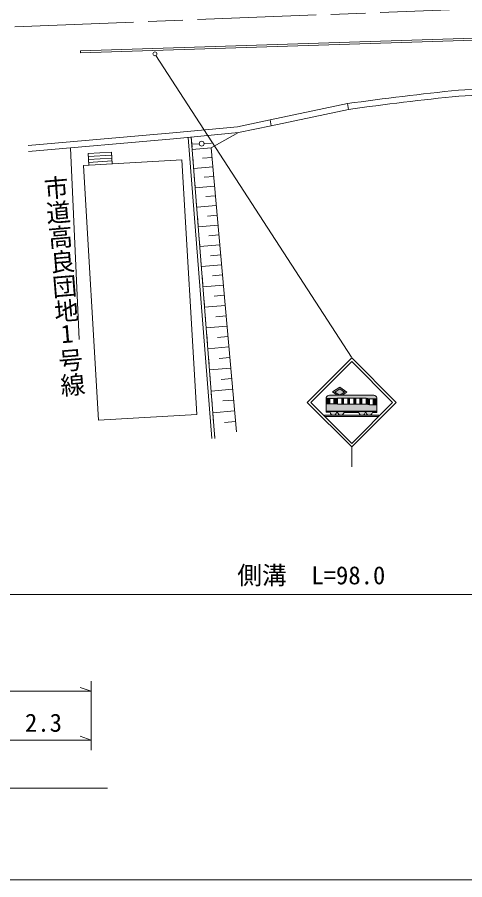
# Model space of a CAD drawing. Units: millimetres, scale not verified. Extents: x 40000 to 680000, y 20000 to 380000.
# Drawn here: x 388754 to 434039, y 205000 to 292232 of the extents above; entities that cross this region are included whole.
import ezdxf
from ezdxf.enums import TextEntityAlignment as Align

# ---------------------------------------------------------------- set-up
doc = ezdxf.new("R2010")
doc.units = ezdxf.units.MM
doc.header["$LTSCALE"] = 1000
doc.linetypes.add('CHAIN', pattern=[18.5, 12, -1.5, 3.5, -1.5])
for name, color, linetype, lineweight in [('M-BGD', 7, 'Continuous', 13), ('M-BMK', 2, 'CHAIN', 13), ('M-STR-HTXT', 7, 'Continuous', 13), ('M-STR-STRC', 7, 'Continuous', 13), ('M-TTL-BAND', 7, 'Continuous', 13)]:
    doc.layers.add(name, color=color, linetype=linetype, lineweight=lineweight)
doc.layers.add('M-BMK-HTXT', color=7, linetype='Continuous')
doc.styles.add('@ＭＳ ゴシック', font='')
doc.styles.add('ＭＳ ゴシック', font='')
doc.styles.get('@ＭＳ ゴシック').set_extended_font_data('@MS Gothic')
doc.styles.get('ＭＳ ゴシック').set_extended_font_data('MS Gothic')

msp = doc.modelspace()

# ---------------------------------------------------------------- hatches: boundary and pattern name
at = {"layer": 'M-STR-STRC'}
for points in [[(421636, 254010), (422108, 254303), (421393, 254804), (420651, 254344), (421138, 254003)], [(422814, 253716), (423002, 253716), (423436, 253716), (423615, 253716), (424049, 253716), (424400, 253641), (424757, 253641), (425157, 253641), (425157, 253758), (425153, 253766), (425148, 253773), (425144, 253781), (425139, 253789), (425135, 253796), (425130, 253803), (425125, 253811), (425120, 253818), (425115, 253825), (425109, 253832), (425104, 253839), (425098, 253846), (425092, 253853), (425087, 253860), (425081, 253866), (425075, 253873), (425068, 253879), (425062, 253885), (425056, 253891), (425049, 253897), (425043, 253903), (425036, 253909), (425029, 253915), (425022, 253920), (425015, 253926), (425008, 253931), (425001, 253936), (424994, 253941), (424986, 253946), (424979, 253951), (424971, 253956), (424964, 253960), (424956, 253965), (424948, 253969), (424941, 253973), (424933, 253977), (424925, 253981), (424917, 253985), (424909, 253988), (424900, 253992), (424892, 253995), (424884, 253998), (424876, 254001), (424867, 254004), (424859, 254007), (424850, 254009), (424847, 254010), (421636, 254010), (421138, 254003), (420338, 254003), (420332, 254003), (420327, 254003), (420321, 254003), (420316, 254003), (420310, 254003), (420305, 254003), (420299, 254002), (420294, 254002), (420288, 254001), (420283, 254000), (420277, 254000), (420272, 253999), (420266, 253998), (420261, 253997), (420255, 253996), (420250, 253994), (420245, 253993), (420239, 253992), (420234, 253990), (420229, 253988), (420224, 253987), (420218, 253985), (420213, 253983), (420208, 253981), (420203, 253979), (420198, 253977), (420193, 253974), (420188, 253972), (420183, 253970), (420178, 253967), (420173, 253965), (420168, 253962), (420164, 253959), (420159, 253956), (420154, 253953), (420150, 253950), (420145, 253947), (420140, 253944), (420136, 253941), (420132, 253937), (420127, 253934), (420123, 253931), (420119, 253927), (420115, 253923), (420111, 253920), (420106, 253916), (420103, 253912), (420099, 253908), (420095, 253904), (420091, 253900), (420087, 253896), (420084, 253892), (420080, 253888), (420077, 253883), (420073, 253879), (420070, 253874), (420067, 253870), (420064, 253865), (420061, 253861), (420058, 253856), (420055, 253852), (420052, 253847), (420049, 253842), (420046, 253837), (420044, 253832), (420041, 253827), (420039, 253822), (420037, 253817), (420034, 253812), (420032, 253807), (420030, 253802), (420028, 253797), (420026, 253792), (420025, 253787), (420023, 253781), (420021, 253776), (420020, 253772), (420020, 253677), (420399, 253677), (420788, 253677), (421162, 253716), (421596, 253716), (421766, 253716), (422200, 253716), (422380, 253716)], [(420399, 253136), (420399, 253677), (420020, 253677), (420020, 253136)], [(425157, 252394), (425157, 253044), (424757, 253044), (424400, 253044), (424049, 253084), (423615, 253084), (423436, 253084), (423002, 253084), (422814, 253084), (422380, 253084), (422200, 253084), (421766, 253084), (421596, 253084), (421162, 253084), (420788, 253136), (420399, 253136), (420020, 253136), (420020, 252394)], [(421162, 253084), (421162, 253716), (420788, 253677), (420788, 253136)], [(421766, 253084), (421766, 253716), (421596, 253716), (421596, 253084)], [(422380, 253084), (422380, 253716), (422200, 253716), (422200, 253084)], [(423002, 253084), (423002, 253716), (422814, 253716), (422814, 253084)], [(423615, 253084), (423615, 253716), (423436, 253716), (423436, 253084)], [(424400, 253044), (424400, 253641), (424049, 253716), (424049, 253084)], [(425157, 253044), (425157, 253641), (424757, 253641), (424757, 253044)], [(420733, 251982), (420752, 251982), (420757, 251982), (420763, 251982), (420768, 251983), (420774, 251983), (420779, 251984), (420785, 251985), (420790, 251985), (420796, 251986), (420801, 251987), (420807, 251988), (420812, 251989), (420818, 251991), (420823, 251992), (420828, 251994), (420834, 251995), (420839, 251997), (420844, 251998), (420850, 252000), (420855, 252002), (420860, 252004), (420865, 252006), (420870, 252008), (420875, 252011), (420880, 252013), (420885, 252016), (420890, 252018), (420895, 252021), (420900, 252023), (420905, 252026), (420910, 252029), (420914, 252032), (420919, 252035), (420924, 252038), (420928, 252041), (420933, 252045), (420937, 252048), (420941, 252052), (420946, 252055), (420950, 252059), (420954, 252062), (420958, 252066), (420962, 252070), (420966, 252074), (420970, 252078), (420974, 252082), (420978, 252086), (420982, 252090), (420985, 252094), (420989, 252098), (420992, 252103), (420996, 252107), (420999, 252112), (421002, 252116), (421006, 252121), (421009, 252125), (421012, 252130), (421015, 252135), (421017, 252139), (421020, 252144), (421023, 252149), (421026, 252154), (421028, 252159), (421030, 252164), (421033, 252169), (421035, 252174), (421037, 252179), (421039, 252184), (421041, 252190), (421043, 252195), (421045, 252200), (421047, 252205), (421048, 252211), (421050, 252216), (421051, 252221), (421053, 252227), (421054, 252232), (421055, 252238), (421056, 252243), (421057, 252249), (421058, 252254), (421059, 252260), (421059, 252264), (421175, 252264), (421175, 252259), (421176, 252253), (421177, 252247), (421178, 252242), (421180, 252236), (421181, 252231), (421182, 252225), (421184, 252220), (421186, 252214), (421187, 252209), (421189, 252203), (421191, 252198), (421193, 252192), (421195, 252187), (421197, 252182), (421200, 252176), (421202, 252171), (421204, 252166), (421207, 252161), (421209, 252156), (421212, 252151), (421215, 252146), (421218, 252141), (421221, 252136), (421224, 252131), (421227, 252126), (421230, 252122), (421234, 252117), (421237, 252112), (421241, 252108), (421244, 252103), (421248, 252099), (421251, 252094), (421255, 252090), (421259, 252086), (421263, 252082), (421267, 252078), (421271, 252074), (421275, 252070), (421279, 252066), (421284, 252062), (421288, 252058), (421292, 252055), (421297, 252051), (421301, 252048), (421306, 252044), (421311, 252041), (421315, 252038), (421320, 252034), (421325, 252031), (421330, 252028), (421335, 252025), (421340, 252022), (421345, 252020), (421350, 252017), (421355, 252015), (421360, 252012), (421365, 252010), (421371, 252007), (421376, 252005), (421381, 252003), (421387, 252001), (421392, 251999), (421397, 251997), (421403, 251996), (421408, 251994), (421414, 251992), (421419, 251991), (421425, 251990), (421431, 251988), (421436, 251987), (421442, 251986), (421448, 251985), (421453, 251984), (421459, 251983), (421465, 251983), (421470, 251982), (421475, 251982), (421524, 251982), (421530, 251982), (421536, 251983), (421541, 251984), (421547, 251984), (421553, 251985), (421558, 251986), (421564, 251987), (421569, 251988), (421575, 251990), (421581, 251991), (421586, 251992), (421592, 251994), (421597, 251996), (421603, 251997), (421608, 251999), (421613, 252001), (421619, 252003), (421624, 252005), (421629, 252008), (421635, 252010), (421640, 252012), (421645, 252015), (421650, 252017), (421655, 252020), (421660, 252023), (421665, 252026), (421670, 252029), (421675, 252032), (421680, 252035), (421685, 252038), (421689, 252041), (421694, 252044), (421699, 252048), (421703, 252051), (421708, 252055), (421712, 252059), (421716, 252062), (421721, 252066), (421725, 252070), (421729, 252074), (421733, 252078), (421737, 252082), (421741, 252086), (421745, 252091), (421748, 252095), (421752, 252099), (421756, 252104), (421759, 252108), (421763, 252113), (421766, 252117), (421770, 252122), (421773, 252127), (421776, 252132), (421779, 252137), (421782, 252141), (421785, 252146), (421788, 252151), (421790, 252156), (421793, 252161), (421795, 252167), (421798, 252172), (421800, 252177), (421802, 252182), (421805, 252188), (421807, 252193), (421809, 252198), (421811, 252204), (421812, 252209), (421814, 252215), (421816, 252220), (421817, 252226), (421819, 252231), (421820, 252237), (421821, 252242), (421822, 252248), (421823, 252254), (421824, 252257), (423324, 252257), (423325, 252252), (423326, 252246), (423327, 252241), (423328, 252235), (423330, 252230), (423331, 252224), (423332, 252219), (423334, 252213), (423336, 252208), (423337, 252203), (423339, 252197), (423341, 252192), (423343, 252187), (423345, 252181), (423347, 252176), (423349, 252171), (423352, 252166), (423354, 252161), (423357, 252156), (423359, 252151), (423362, 252146), (423365, 252141), (423368, 252136), (423371, 252132), (423374, 252127), (423377, 252122), (423380, 252117), (423383, 252113), (423387, 252108), (423390, 252104), (423394, 252100), (423397, 252095), (423401, 252091), (423405, 252087), (423408, 252083), (423412, 252079), (423416, 252075), (423420, 252071), (423424, 252067), (423429, 252063), (423433, 252059), (423437, 252056), (423441, 252052), (423446, 252049), (423450, 252045), (423455, 252042), (423459, 252039), (423464, 252036), (423469, 252032), (423474, 252029), (423478, 252027), (423483, 252024), (423488, 252021), (423493, 252018), (423498, 252016), (423503, 252013), (423508, 252011), (423513, 252009), (423518, 252006), (423524, 252004), (423529, 252002), (423534, 252000), (423539, 251998), (423545, 251997), (423550, 251995), (423556, 251993), (423561, 251992), (423566, 251990), (423572, 251989), (423577, 251988), (423583, 251987), (423588, 251986), (423594, 251985), (423600, 251984), (423605, 251983), (423611, 251983), (423616, 251982), (423622, 251982), (423623, 251982), (423663, 251982), (423669, 251982), (423674, 251983), (423680, 251983), (423685, 251984), (423691, 251985), (423696, 251986), (423702, 251987), (423707, 251988), (423713, 251989), (423718, 251990), (423724, 251992), (423729, 251993), (423735, 251995), (423740, 251996), (423745, 251998), (423751, 252000), (423756, 252002), (423761, 252004), (423766, 252006), (423772, 252008), (423777, 252010), (423782, 252013), (423787, 252015), (423792, 252018), (423797, 252020), (423802, 252023), (423807, 252026), (423811, 252029), (423816, 252032), (423821, 252035), (423826, 252038), (423830, 252041), (423835, 252044), (423839, 252048), (423844, 252051), (423848, 252055), (423852, 252058), (423857, 252062), (423861, 252066), (423865, 252070), (423869, 252074), (423873, 252078), (423877, 252082), (423881, 252086), (423884, 252090), (423888, 252094), (423892, 252099), (423895, 252103), (423899, 252107), (423902, 252112), (423905, 252116), (423909, 252121), (423912, 252126), (423915, 252130), (423918, 252135), (423921, 252140), (423923, 252145), (423926, 252150), (423929, 252155), (423931, 252160), (423934, 252165), (423936, 252170), (423938, 252175), (423941, 252180), (423943, 252185), (423945, 252191), (423947, 252196), (423948, 252201), (423950, 252207), (423952, 252212), (423953, 252217), (423955, 252223), (423956, 252228), (423957, 252234), (423959, 252239), (423959, 252243), (424046, 252243), (424047, 252237), (424048, 252232), (424050, 252226), (424051, 252220), (424053, 252215), (424055, 252210), (424056, 252204), (424058, 252199), (424060, 252193), (424062, 252188), (424065, 252183), (424067, 252177), (424069, 252172), (424072, 252167), (424074, 252162), (424077, 252157), (424080, 252152), (424082, 252147), (424085, 252142), (424088, 252137), (424091, 252132), (424094, 252127), (424098, 252123), (424101, 252118), (424104, 252113), (424108, 252109), (424111, 252104), (424115, 252100), (424119, 252095), (424122, 252091), (424126, 252087), (424130, 252083), (424134, 252079), (424138, 252075), (424142, 252071), (424147, 252067), (424151, 252063), (424155, 252059), (424160, 252056), (424164, 252052), (424169, 252049), (424173, 252045), (424178, 252042), (424183, 252038), (424187, 252035), (424192, 252032), (424197, 252029), (424202, 252026), (424207, 252023), (424212, 252021), (424217, 252018), (424222, 252015), (424227, 252013), (424232, 252011), (424238, 252008), (424243, 252006), (424248, 252004), (424254, 252002), (424259, 252000), (424264, 251998), (424270, 251996), (424275, 251995), (424281, 251993), (424286, 251992), (424292, 251990), (424298, 251989), (424303, 251988), (424309, 251987), (424314, 251986), (424320, 251985), (424326, 251984), (424331, 251984), (424337, 251983), (424343, 251983), (424349, 251982), (424354, 251982), (424360, 251982), (424374, 251982), (424380, 251982), (424386, 251982), (424391, 251983), (424397, 251983), (424403, 251984), (424409, 251984), (424414, 251985), (424420, 251986), (424425, 251987), (424431, 251988), (424437, 251989), (424442, 251991), (424448, 251992), (424453, 251993), (424459, 251995), (424464, 251997), (424470, 251998), (424475, 252000), (424481, 252002), (424486, 252004), (424491, 252006), (424497, 252008), (424502, 252011), (424507, 252013), (424512, 252016), (424517, 252018), (424522, 252021), (424527, 252024), (424532, 252026), (424537, 252029), (424542, 252032), (424547, 252036), (424552, 252039), (424556, 252042), (424561, 252045), (424566, 252049), (424570, 252052), (424575, 252056), (424579, 252060), (424583, 252063), (424588, 252067), (424592, 252071), (424596, 252075), (424600, 252079), (424604, 252083), (424608, 252087), (424612, 252091), (424616, 252096), (424619, 252100), (424623, 252105), (424626, 252109), (424630, 252114), (424633, 252118), (424637, 252123), (424640, 252128), (424643, 252132), (424646, 252137), (424649, 252142), (424652, 252147), (424655, 252152), (424657, 252157), (424660, 252162), (424662, 252167), (424665, 252173), (424667, 252178), (424669, 252183), (424672, 252188), (424674, 252194), (424676, 252199), (424678, 252204), (424679, 252210), (424681, 252215), (424683, 252221), (424684, 252226), (424686, 252232), (424687, 252237), (424688, 252243), (425142, 252243), (425142, 252351), (420013, 252351), (420013, 252279), (420424, 252279), (420425, 252273), (420425, 252268), (420426, 252262), (420427, 252257), (420427, 252251), (420428, 252246), (420429, 252240), (420430, 252235), (420432, 252229), (420433, 252224), (420434, 252218), (420436, 252213), (420437, 252208), (420439, 252202), (420441, 252197), (420443, 252192), (420445, 252187), (420447, 252182), (420449, 252176), (420451, 252171), (420453, 252166), (420456, 252161), (420458, 252156), (420461, 252151), (420463, 252146), (420466, 252142), (420469, 252137), (420472, 252132), (420475, 252127), (420478, 252123), (420481, 252118), (420484, 252114), (420487, 252109), (420491, 252105), (420494, 252100), (420498, 252096), (420501, 252092), (420505, 252088), (420509, 252083), (420513, 252079), (420517, 252075), (420520, 252072), (420525, 252068), (420529, 252064), (420533, 252060), (420537, 252057), (420541, 252053), (420546, 252050), (420550, 252046), (420555, 252043), (420559, 252040), (420564, 252036), (420568, 252033), (420573, 252030), (420578, 252027), (420582, 252025), (420587, 252022), (420592, 252019), (420597, 252017), (420602, 252014), (420607, 252012), (420612, 252009), (420617, 252007), (420622, 252005), (420628, 252003), (420633, 252001), (420638, 251999), (420643, 251997), (420649, 251996), (420654, 251994), (420659, 251993), (420665, 251991), (420670, 251990), (420676, 251989), (420681, 251988), (420686, 251987), (420692, 251986), (420697, 251985), (420703, 251984), (420709, 251983), (420714, 251983), (420720, 251982), (420725, 251982), (420731, 251982)], [(425311, 251845), (425352, 251885), (425352, 251982), (424374, 251982), (424371, 251982), (424365, 251982), (424360, 251982), (423663, 251982), (423663, 251982), (423657, 251981), (423651, 251981), (423646, 251981), (423640, 251981), (423634, 251981), (423629, 251982), (423623, 251982), (421524, 251982), (421521, 251982), (421515, 251981), (421510, 251981), (421504, 251981), (421498, 251981), (421492, 251981), (421487, 251981), (421481, 251981), (421475, 251982), (420752, 251982), (420750, 251982), (420744, 251982), (420739, 251982), (420733, 251982), (419840, 251982), (419840, 251886), (419881, 251845)]]:
    msp.add_hatch(color=256, dxfattribs=at).paths.add_polyline_path(points)

# ---------------------------------------------------------------- linework, layer by layer
at = {"layer": 'M-BGD'}
for p, q in [((479652, 291601), (395145, 288819)), ((479658, 291401), (395151, 288619)), ((395145, 288819), (395151, 288619)), ((451106, 285807), (433393, 284858)), ((451138, 285207), (433425, 284259)), ((422158, 283500), (414338, 281853)), ((422261, 282908), (414463, 281266)), ((422158, 283500), (422261, 282908)), ((414338, 281853), (411046, 281154)), ((414338, 281853), (414463, 281266)), ((411046, 281154), (404502, 280536)), ((414463, 281266), (411137, 280560)), ((404502, 280536), (389851, 279260)), ((411137, 280560), (404559, 279939)), ((406061, 280081), (408452, 249615)), ((406360, 280109), (406438, 279112)), ((406360, 280109), (408751, 249639)), ((411137, 280560), (408381, 279024)), ((404554, 279939), (389903, 278663)), ((406415, 279393), (407164, 279432)), ((407664, 279459), (408413, 279499)), ((394131, 279024), (395036, 259640)), ((395927, 278455), (398300, 278593)), ((395927, 278455), (395997, 277257)), ((395945, 278155), (398317, 278293)), ((398300, 278593), (398370, 277395)), ((408381, 279024), (406459, 278853)), ((408381, 279024), (410933, 250297)), ((408381, 279024), (410933, 250297)), ((395467, 277226), (405416, 277805)), ((395962, 277856), (398335, 277994)), ((395979, 277556), (398352, 277694)), ((405416, 277805), (406915, 252067)), ((406517, 278115), (406595, 277118)), ((408466, 278063), (407500, 277977)), ((395467, 277226), (396967, 251487)), ((408552, 277101), (406610, 276929)), ((406673, 276121), (406751, 275124)), ((408638, 276130), (407662, 276044)), ((408724, 275159), (406762, 274985)), ((406830, 274127), (406908, 273130)), ((408812, 274178), (407825, 274090)), ((408899, 273197), (406916, 273021)), ((408987, 272206), (407990, 272117)), ((406986, 272133), (407064, 271137)), ((409075, 271215), (407072, 271037)), ((407142, 270140), (407221, 269143)), ((409164, 270213), (408157, 270124)), ((409253, 269212), (407229, 269032)), ((407299, 268146), (407377, 267149)), ((409342, 268200), (408326, 268110)), ((409432, 267189), (407388, 267007)), ((407455, 266152), (407534, 265155)), ((409523, 266167), (408496, 266076)), ((409614, 265145), (407549, 264961)), ((407612, 264158), (407690, 263161)), ((409706, 264112), (408668, 264020)), ((409797, 263080), (407711, 262895)), ((407768, 262164), (407847, 261167)), ((409890, 262037), (408842, 261944)), ((409983, 260994), (407875, 260806)), ((407925, 260170), (408003, 259173)), ((410076, 259940), (409017, 259846)), ((410170, 258886), (408041, 258697)), ((408081, 258176), (408160, 257179)), ((410264, 257821), (409194, 257726)), ((410359, 256757), (408208, 256566)), ((408238, 256182), (408316, 255186)), ((410454, 255681), (409373, 255585)), ((410550, 254606), (408377, 254413)), ((408394, 254189), (408473, 253192)), ((410647, 253519), (409554, 253422)), ((410743, 252432), (408548, 252237)), ((408551, 252195), (408629, 251198)), ((396967, 251487), (406915, 252067)), ((410841, 251335), (409737, 251237)), ((408707, 250201), (408751, 249639)), ((396228, 225083), (396228, 218106)), ((396228, 224057), (395129, 224436)), ((339474, 224057), (396228, 224057)), ((339474, 219132), (396228, 219132)), ((396228, 219132), (395129, 219511)), ((385728, 214276), (397904, 214276))]:
    msp.add_line(p, q, dxfattribs=at)
for centre, radius in [((402691, 288531), 200), ((407414, 279446), 250)]:
    msp.add_circle(centre, radius, dxfattribs=at)
for radius, end in [(335900, 97.85768), (335300, 97.85408)]:
    msp.add_arc((468080, -49246), radius, 95.92716, end, dxfattribs=at)
at = {"layer": 'M-BMK'}
msp.add_line((370026, 290553), (467918, 294371), dxfattribs=at)
at = {"layer": 'M-STR-HTXT'}
msp.add_line((376028, 233856), (461477, 233856), dxfattribs=at)
at = {"layer": 'M-STR-STRC'}
for p, q in [((402774, 288366), (422569, 257870)), ((418096, 253277), (422596, 257777)), ((418449, 253277), (422596, 257423)), ((427096, 253276), (422596, 257777)), ((426742, 253276), (422596, 257423)), ((420651, 254344), (421393, 254804)), ((421393, 254804), (422108, 254303)), ((420338, 254003), (421138, 254003)), ((421138, 254003), (420651, 254344)), ((420887, 254327), (421393, 254641)), ((420887, 254327), (421316, 254027)), ((421138, 254003), (421636, 254010)), ((421316, 254027), (421425, 254027)), ((421393, 254641), (421873, 254305)), ((421425, 254027), (421873, 254305)), ((421636, 254010), (422108, 254303)), ((421636, 254010), (424847, 254010)), ((418096, 253277), (422596, 248776)), ((418449, 253277), (422596, 249129)), ((420020, 252394), (420020, 253772)), ((420399, 253677), (420020, 253677)), ((420399, 253136), (420020, 253136)), ((420399, 253136), (420399, 253677)), ((420399, 253677), (420788, 253677)), ((420788, 253136), (420399, 253136)), ((420788, 253677), (421162, 253716)), ((420788, 253677), (420788, 253136)), ((420788, 253136), (421162, 253084)), ((421162, 253716), (421596, 253716)), ((421162, 253084), (421162, 253716)), ((421596, 253084), (421162, 253084)), ((421596, 253716), (421596, 253084)), ((421596, 253716), (421766, 253716)), ((421596, 253084), (421766, 253084)), ((421766, 253716), (422200, 253716)), ((421766, 253084), (421766, 253716)), ((422200, 253084), (421766, 253084)), ((422200, 253716), (422200, 253084)), ((422200, 253716), (422380, 253716)), ((422200, 253084), (422380, 253084)), ((422380, 253716), (422814, 253716)), ((422380, 253084), (422380, 253716)), ((422814, 253084), (422380, 253084)), ((422596, 249129), (426742, 253276)), ((422596, 248776), (427096, 253276)), ((422814, 253716), (423002, 253716)), ((422814, 253716), (422814, 253084)), ((422814, 253084), (423002, 253084)), ((423002, 253716), (423436, 253716)), ((423002, 253084), (423002, 253716)), ((423436, 253084), (423002, 253084)), ((423436, 253716), (423436, 253084)), ((423436, 253716), (423615, 253716)), ((423436, 253084), (423615, 253084)), ((423615, 253716), (424049, 253716)), ((423615, 253084), (423615, 253716)), ((424049, 253084), (423615, 253084)), ((424400, 253641), (424049, 253716)), ((424049, 253716), (424049, 253084)), ((424049, 253084), (424400, 253044)), ((424400, 253641), (424757, 253641)), ((424400, 253044), (424400, 253641)), ((424757, 253044), (424400, 253044)), ((424757, 253641), (425157, 253641)), ((424757, 253641), (424757, 253044)), ((424757, 253044), (425157, 253044)), ((425157, 253758), (425157, 252394)), ((420013, 252351), (425142, 252351)), ((420013, 252351), (420013, 252279)), ((420013, 252279), (420424, 252279)), ((420020, 252394), (425157, 252394)), ((421059, 252264), (421175, 252264)), ((421824, 252257), (423324, 252257)), ((423959, 252243), (424046, 252243)), ((424688, 252243), (425142, 252243)), ((425142, 252243), (425142, 252351)), ((419840, 251982), (425352, 251982)), ((419840, 251845), (419840, 251982)), ((425352, 251845), (419840, 251845)), ((425352, 251982), (425352, 251845)), ((422596, 248776), (422596, 246776))]:
    msp.add_line(p, q, dxfattribs=at)
for centre, radius, start, end in [((420325, 253687), 316, 87.65766, 164.39708), ((424707, 253522), 508, 27.6464, 74.06562), ((420742, 252301), 319, 183.90796, 353.48813), ((421500, 252309), 328, 187.84541, 350.8814), ((423643, 252303), 322, 188.21594, 349.18015), ((424367, 252310), 328, 191.78318, 348.21682)]:
    msp.add_arc(centre, radius, start, end, dxfattribs=at)
at = {"layer": 'M-TTL-BAND'}
msp.add_line((40000, 205000), (579000, 205000), dxfattribs=at)

# ---------------------------------------------------------------- texts
at = {"layer": 'M-BGD', "style": 'ＭＳ ゴシック'}
msp.add_text('2.3', height=1833, dxfattribs=at).set_placement((389539, 219415), align=Align.BOTTOM_LEFT)
at = {"layer": 'M-BMK-HTXT', "style": '@ＭＳ ゴシック'}
msp.add_text('市道高良団地\u3000号線', height=1833, rotation=274.764, dxfattribs=at).set_placement((392978, 253702), align=Align.BOTTOM_RIGHT)
at = {"layer": 'M-BMK-HTXT', "style": 'ＭＳ ゴシック'}
msp.add_text('1', height=1833, rotation=4.764, dxfattribs=at).set_placement((393282, 258713), align=Align.BOTTOM_LEFT)
at = {"layer": 'M-STR-HTXT', "style": 'ＭＳ ゴシック'}
msp.add_text('側溝\u3000L=98.0', height=1833, dxfattribs=at).set_placement((411016, 234328), align=Align.BOTTOM_LEFT)

doc.saveas('drawing.dxf')
